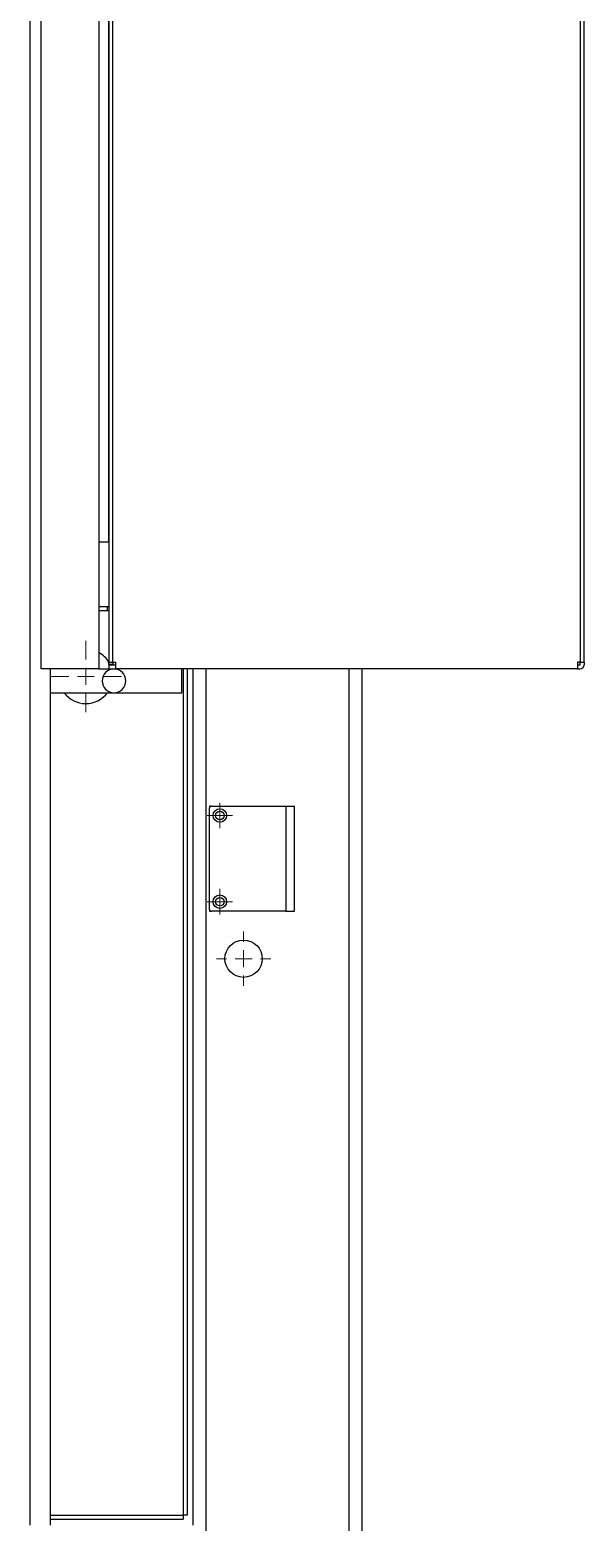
# Model space of a CAD drawing. Header units: millimetres. Extents: x -1052 to 3351, y 0 to 2015.
# Drawn here: x -311.62 to -309.21, y 1741.3 to 1747.8 of the extents above; entities that cross this region are included whole.
import ezdxf

# ---------------------------------------------------------------- set-up
doc = ezdxf.new("R2010")
doc.units = ezdxf.units.MM
doc.linetypes.add('虚线', pattern=[2, 1, -1])
doc.layers.add('粗实线层', color=7, linetype='Continuous', lineweight=35)
doc.layers.add('虚线层', color=6, linetype='虚线', lineweight=18)

# ---------------------------------------------------------------- blocks, each defined once
blk = doc.blocks.new('SW_CENTERMARKSYMBOL_6')
at = {"layer": '虚线层', "color": 0}
for p, q in [((0, 5), (0, 10.5)), ((-5, 0), (-10.5, 0)), ((0, 0), (-2.5, 0)), ((0, 0), (0, 2.5)), ((0, 0), (0, -2.5)), ((0, 0), (2.5, 0)), ((5, 0), (10.5, 0)), ((0, -5), (0, -10.5))]:
    blk.add_line(p, q, dxfattribs=at)
blk = doc.blocks.new('SW_CENTERMARKSYMBOL_8')
at = {"layer": '虚线层', "color": 0}
for p, q in [((0, 5), (0, 8)), ((-5, 0), (-8, 0)), ((0, 0), (-2.5, 0)), ((0, 0), (0, 2.5)), ((0, 0), (0, -2.5)), ((0, 0), (2.5, 0)), ((5, 0), (8, 0)), ((0, -5), (0, -8))]:
    blk.add_line(p, q, dxfattribs=at)
blk = doc.blocks.new('SW_CENTERMARKSYMBOL_9')
at = {"layer": '虚线层', "color": 0}
for p, q in [((-2.5, 0), (-3.75, 0)), ((0, 0), (-2.5, 0)), ((0, 2.5), (0, 3.75)), ((0, 0), (0, 2.5)), ((0, 0), (0, -2.5)), ((0, 0), (2.5, 0)), ((2.5, 0), (3.75, 0)), ((0, -2.5), (0, -3.75))]:
    blk.add_line(p, q, dxfattribs=at)
blk = doc.blocks.new('SW_CENTERMARKSYMBOL_10')
at = {"layer": '虚线层', "color": 0}
for p, q in [((-2.5, 0), (-3.75, 0)), ((0, 0), (-2.5, 0)), ((0, 2.5), (0, 3.75)), ((0, 0), (0, 2.5)), ((0, 0), (0, -2.5)), ((0, 0), (2.5, 0)), ((2.5, 0), (3.75, 0)), ((0, -2.5), (0, -3.75))]:
    blk.add_line(p, q, dxfattribs=at)
blk = doc.blocks.new('10')
at = {"color": 7, "linetype": 'Continuous', "lineweight": 25}
for p, q in [((-12891.95, 3755.64), (-12891.95, 4325.64)), ((-12874.95, 4325.64), (-12874.95, 3755.64)), ((-12871.95, 4323.64), (-12871.95, 3757.64)), ((-12870.74, 3757.64), (-12870.74, 4323.64)), ((-12733.06, 4323.64), (-12733.06, 3757.64)), ((-12731.85, 3757.64), (-12731.85, 4323.64)), ((-12871.96, 3793.14), (-12871.96, 4288.14)), ((-12895.25, 3953.24), (-12895.25, 3503.24)), ((-12874.95, 3793.14), (-12871.96, 3793.14)), ((-12871.95, 3793.14), (-12871.96, 3793.14)), ((-12872.36, 3773.94), (-12874.95, 3773.94)), ((-12872.36, 3772.74), (-12874.95, 3772.74)), ((-12872.36, 3772.74), (-12872.36, 3773.94)), ((-12871.95, 3773.94), (-12872.36, 3773.94)), ((-12871.95, 3772.74), (-12872.36, 3772.74)), ((-12871.95, 3757.64), (-12870.74, 3757.64)), ((-12871.95, 3756.91), (-12871.95, 3757.64)), ((-12870.75, 3756.91), (-12871.95, 3756.91)), ((-12871.85, 3756.91), (-12871.85, 3756.85)), ((-12871.85, 3755.64), (-12871.85, 3756.84)), ((-12871.85, 3756.84), (-12869.95, 3756.84)), ((-12870.75, 3757.64), (-12870.75, 3756.91)), ((-12870.74, 3757.64), (-12869.95, 3757.64)), ((-12870.65, 3756.85), (-12870.65, 3757.64)), ((-12869.95, 3755.64), (-12869.95, 3757.64)), ((-12733.06, 3757.64), (-12733.85, 3757.64)), ((-12733.85, 3757.64), (-12733.85, 3755.64)), ((-12733.85, 3756.84), (-12733.06, 3756.84)), ((-12733.06, 3757.64), (-12731.85, 3757.64)), ((-12733.05, 3756.85), (-12733.05, 3757.64)), ((-12731.85, 3757.64), (-12731.85, 3756.85)), ((-12874.95, 3755.64), (-12891.95, 3755.64)), ((-12889.25, 3755.64), (-12889.25, 3503.24)), ((-12874.95, 3755.64), (-12871.85, 3755.64)), ((-12871.85, 3755.64), (-12869.95, 3755.64)), ((-12733.85, 3755.64), (-12869.95, 3755.64)), ((-12850.45, 3748.64), (-12850.45, 3755.64)), ((-12849.95, 3506.24), (-12849.95, 3755.64)), ((-12848.75, 3506.31), (-12848.75, 3755.64)), ((-12847.25, 3755.64), (-12847.25, 3503.24)), ((-12843.25, 3493.24), (-12843.25, 3755.64)), ((-12801.25, 3755.64), (-12801.25, 3178.24)), ((-12797.25, 3174.24), (-12797.25, 3755.64)), ((-12733.85, 3755.64), (-12733.06, 3755.64)), ((-12889.25, 3748.64), (-12870.45, 3748.64)), ((-12870.45, 3748.64), (-12850.45, 3748.64)), ((-12842.25, 3715.24), (-12842.25, 3714.74)), ((-12841.75, 3715.24), (-12842.25, 3715.24)), ((-12842.25, 3684.74), (-12842.25, 3714.74)), ((-12841.75, 3715.24), (-12819.75, 3715.24)), ((-12819.75, 3715.24), (-12819.75, 3684.24)), ((-12819.75, 3715.24), (-12817.25, 3715.24)), ((-12817.25, 3684.24), (-12817.25, 3715.24)), ((-12842.25, 3684.74), (-12842.25, 3684.24)), ((-12842.25, 3684.24), (-12841.75, 3684.24)), ((-12819.75, 3684.24), (-12841.75, 3684.24)), ((-12819.75, 3684.24), (-12817.25, 3684.24)), ((-12889.25, 3506.24), (-12849.95, 3506.24)), ((-12889.25, 3505.04), (-12850.02, 3505.04))]:
    blk.add_line(p, q, dxfattribs=at)
for centre, radius in [((-12839.25, 3712.44), 2), ((-12839.25, 3712.44), 1.25), ((-12839.25, 3687.04), 2), ((-12839.25, 3687.04), 1.25), ((-12832.25, 3670.24), 5.5)]:
    blk.add_circle(centre, radius, dxfattribs=at)
for centre, radius, start, end in [((-12878.75, 3753.44), 8, 31.7883, 61.6406), ((-12870.64, 3756.85), 0.01, 180, 270), ((-12733.06, 3756.85), 1.21, 270, 0), ((-12733.06, 3756.85), 0.01, 270, 0), ((-12870.45, 3752.14), 3.5, 90, 270), ((-12870.45, 3752.14), 3.5, 270, 90), ((-12878.75, 3753.44), 8, 216.8699, 323.1301), ((-12841.75, 3714.74), 0.5, 90, 180), ((-12841.75, 3684.74), 0.5, 180, 270)]:
    blk.add_arc(centre, radius, start, end, dxfattribs=at)
for points, knots in [([(-12850.02, 3505.04), (-12850.01, 3505.04), (-12850.01, 3505.07), (-12850, 3505.19), (-12849.99, 3505.28), (-12849.98, 3505.5), (-12849.97, 3505.64), (-12849.96, 3505.93), (-12849.96, 3506.09), (-12849.95, 3506.24)], [0, 0, 0, 0, 0.300893, 0.300893, 0.601786, 0.601786, 0.902679, 0.902679, 1.203572, 1.203572, 1.203572, 1.203572]), ([(-12849.95, 3506.24), (-12849.79, 3506.25), (-12849.64, 3506.25), (-12849.35, 3506.27), (-12849.21, 3506.27), (-12848.99, 3506.28), (-12848.9, 3506.29), (-12848.78, 3506.3), (-12848.75, 3506.31), (-12848.75, 3506.31)], [0, 0, 0, 0, 0.30089, 0.30089, 0.601779, 0.601779, 0.902669, 0.902669, 1.203559, 1.203559, 1.203559, 1.203559])]:
    blk.add_open_spline(points, degree=3, knots=knots, dxfattribs=at)
at = {"layer": '虚线层'}
for name, p in [('SW_CENTERMARKSYMBOL_6', (-12878.75, 3753.44)), ('SW_CENTERMARKSYMBOL_9', (-12839.25, 3712.44)), ('SW_CENTERMARKSYMBOL_10', (-12839.25, 3687.04)), ('SW_CENTERMARKSYMBOL_8', (-12832.25, 3670.24))]:
    blk.add_blockref(name, p, dxfattribs=at)

msp = doc.modelspace()

# ---------------------------------------------------------------- block references
at = {"layer": '粗实线层', "color": 5, "xscale": 0.01479181789831161, "yscale": 0.01479181789831161, "zscale": 0.01479181789831161}
msp.add_blockref('10', (-120.8799, 1689.4632), dxfattribs=at)

doc.saveas('drawing.dxf')
